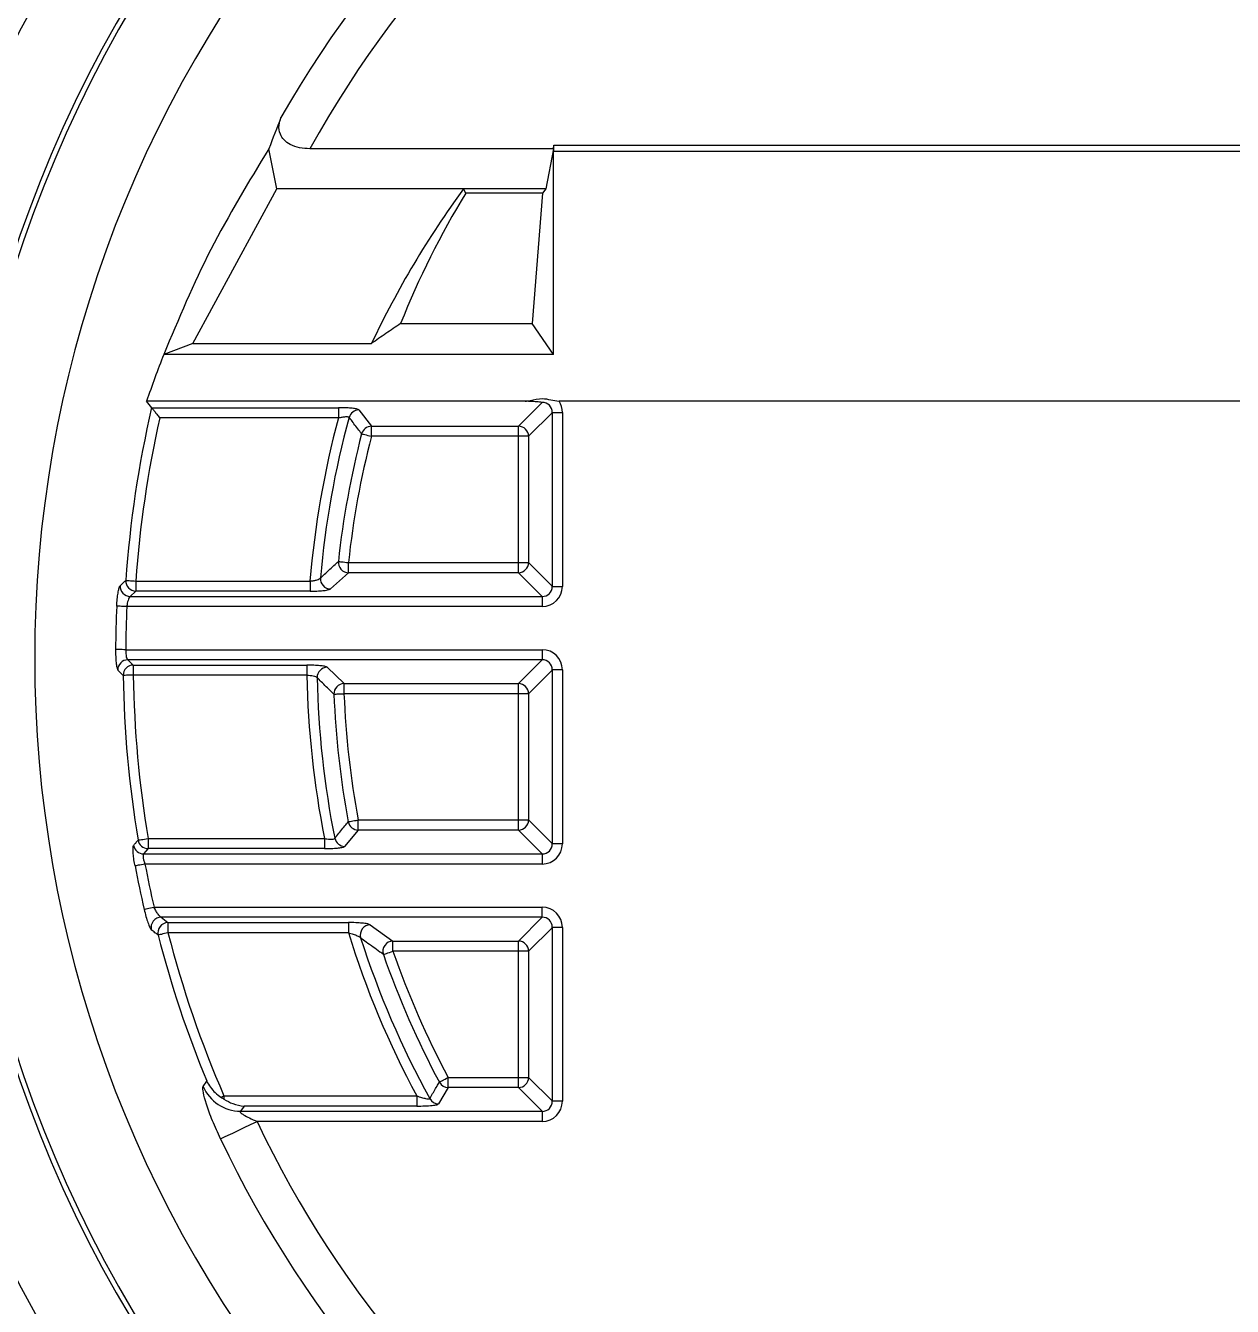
# Model space of a CAD drawing. Extents: x 17.1 to 113.1, y 3.8 to 84.5.
# Drawn here: x 105.195 to 106.973, y 34.902 to 36.788 of the extents above; entities that cross this region are included whole.
import ezdxf

# ---------------------------------------------------------------- set-up
doc = ezdxf.new("R2010")
doc.units = 0
doc.header["$MEASUREMENT"] = 0
doc.layers.add('OBJECT', color=7, linetype='CONTINUOUS')

msp = doc.modelspace()

# ---------------------------------------------------------------- linework, layer by layer
at = {"layer": 'OBJECT'}
for p, q in [((105.5653, 36.5474), (105.5537, 36.6065)), ((105.9727, 36.6065), (105.614, 36.6065)), ((105.9727, 36.6065), (105.9616, 36.5474)), ((105.9727, 36.6065), (105.9731, 36.6119)), ((105.9727, 36.3036), (105.9727, 36.6023)), ((107.9594, 36.6023), (105.9727, 36.6023)), ((105.9731, 36.6119), (107.9594, 36.6119)), ((105.4414, 36.3197), (105.5653, 36.5474)), ((105.9616, 36.5474), (105.5653, 36.5474)), ((105.9616, 36.5472), (105.8402, 36.5472)), ((105.8436, 36.5412), (105.8402, 36.5472)), ((105.9616, 36.5472), (105.9566, 36.5412)), ((105.9616, 36.5472), (105.9616, 36.5474)), ((105.9566, 36.5412), (105.8436, 36.5412)), ((105.9566, 36.5412), (105.9414, 36.3491)), ((105.7475, 36.3491), (105.9414, 36.3491)), ((105.9727, 36.3036), (105.9414, 36.3491)), ((105.4414, 36.3197), (105.3988, 36.3036)), ((105.4414, 36.3197), (105.7046, 36.3197)), ((105.9727, 36.3036), (105.3988, 36.3036)), ((105.381, 36.2252), (105.3735, 36.2347)), ((105.931, 36.2347), (105.3735, 36.2347)), ((105.381, 36.2252), (105.6561, 36.2252)), ((105.6561, 36.2252), (105.6561, 36.2103)), ((105.6861, 36.222), (105.7046, 36.198)), ((105.9211, 36.198), (105.9562, 36.233)), ((107.9608, 36.2347), (105.981, 36.2347)), ((105.6561, 36.2103), (105.3928, 36.2103)), ((105.9711, 36.2181), (105.936, 36.1831)), ((105.9711, 36.2181), (105.986, 36.2181)), ((105.9711, 35.9622), (105.9711, 36.2181)), ((105.986, 36.2181), (105.986, 35.9622)), ((105.7046, 36.198), (105.9211, 36.198)), ((105.7046, 36.1831), (105.7046, 36.198)), ((105.9211, 36.1831), (105.9211, 36.198)), ((105.9211, 36.1831), (105.7046, 36.1831)), ((105.936, 36.1831), (105.9211, 36.1831)), ((105.9211, 35.9972), (105.9211, 36.1831)), ((105.936, 36.1831), (105.936, 35.9972)), ((105.6708, 35.9823), (105.6708, 35.9972)), ((105.6708, 35.9972), (105.9211, 35.9972)), ((105.9211, 35.9972), (105.936, 35.9972)), ((105.9211, 35.9823), (105.9211, 35.9972)), ((105.936, 35.9972), (105.9711, 35.9622)), ((105.6708, 35.9823), (105.6443, 35.9583)), ((105.9211, 35.9823), (105.6708, 35.9823)), ((105.9562, 35.9473), (105.9211, 35.9823)), ((105.3577, 35.97), (105.3577, 35.9551)), ((105.3577, 35.97), (105.6142, 35.97)), ((105.6142, 35.97), (105.6142, 35.9551)), ((105.9711, 35.9622), (105.986, 35.9622)), ((105.3577, 35.9551), (105.3493, 35.9473)), ((105.3493, 35.9473), (105.9562, 35.9473)), ((105.6142, 35.9551), (105.3577, 35.9551)), ((105.9562, 35.9473), (105.9562, 35.9324)), ((105.9562, 35.9324), (105.3444, 35.9324)), ((105.3427, 35.8689), (105.9562, 35.8689)), ((105.9562, 35.8689), (105.9562, 35.854)), ((105.9562, 35.854), (105.346, 35.854)), ((105.346, 35.854), (105.3539, 35.8462)), ((105.3539, 35.8462), (105.6097, 35.8462)), ((105.3539, 35.8462), (105.3539, 35.8313)), ((105.6097, 35.8462), (105.6097, 35.8313)), ((105.9211, 35.819), (105.9562, 35.854)), ((105.6097, 35.8313), (105.3539, 35.8313)), ((105.6395, 35.843), (105.6643, 35.819)), ((105.9711, 35.8391), (105.936, 35.8041)), ((105.986, 35.8391), (105.9711, 35.8391)), ((105.9711, 35.5832), (105.9711, 35.8391)), ((105.986, 35.8391), (105.986, 35.5832)), ((105.6643, 35.819), (105.9211, 35.819)), ((105.6643, 35.8041), (105.6643, 35.819)), ((105.9211, 35.8041), (105.9211, 35.819)), ((105.9211, 35.8041), (105.6643, 35.8041)), ((105.936, 35.8041), (105.9211, 35.8041)), ((105.9211, 35.6182), (105.9211, 35.8041)), ((105.936, 35.8041), (105.936, 35.6182)), ((105.6851, 35.6033), (105.6851, 35.6182)), ((105.6851, 35.6182), (105.9211, 35.6182)), ((105.9211, 35.6182), (105.936, 35.6182)), ((105.9211, 35.6033), (105.9211, 35.6182)), ((105.936, 35.6182), (105.9711, 35.5832)), ((105.6851, 35.6033), (105.6652, 35.5793)), ((105.9211, 35.6033), (105.6851, 35.6033)), ((105.9562, 35.5683), (105.9211, 35.6033)), ((105.3756, 35.591), (105.3756, 35.5761)), ((105.3756, 35.591), (105.6355, 35.591)), ((105.6355, 35.591), (105.6355, 35.5761)), ((105.986, 35.5832), (105.9711, 35.5832)), ((105.3756, 35.5761), (105.369, 35.5683)), ((105.369, 35.5683), (105.9562, 35.5683)), ((105.6355, 35.5761), (105.3756, 35.5761)), ((105.9562, 35.5683), (105.9562, 35.5534)), ((105.9562, 35.5534), (105.3711, 35.5534)), ((105.3844, 35.4899), (105.9562, 35.4899)), ((105.9562, 35.475), (105.9562, 35.4899)), ((105.9562, 35.475), (105.3949, 35.475)), ((105.3949, 35.475), (105.405, 35.4672)), ((105.405, 35.4672), (105.6707, 35.4672)), ((105.405, 35.4672), (105.405, 35.4523)), ((105.6707, 35.4672), (105.6707, 35.4523)), ((105.9211, 35.44), (105.9562, 35.475)), ((105.6707, 35.4523), (105.405, 35.4523)), ((105.703, 35.464), (105.7363, 35.44)), ((105.9711, 35.4601), (105.936, 35.4251)), ((105.986, 35.4601), (105.9711, 35.4601)), ((105.9711, 35.2042), (105.9711, 35.4601)), ((105.986, 35.4601), (105.986, 35.2042)), ((105.7363, 35.44), (105.9211, 35.44)), ((105.7363, 35.4251), (105.7363, 35.44)), ((105.9211, 35.4251), (105.9211, 35.44)), ((105.9211, 35.4251), (105.7363, 35.4251)), ((105.9211, 35.2392), (105.9211, 35.4251)), ((105.936, 35.4251), (105.9211, 35.4251)), ((105.936, 35.4251), (105.936, 35.2392)), ((105.4569, 35.226), (105.4621, 35.2339)), ((105.8178, 35.2243), (105.8035, 35.2003)), ((105.8178, 35.2243), (105.8178, 35.2392)), ((105.8178, 35.2392), (105.9211, 35.2392)), ((105.9211, 35.2243), (105.8178, 35.2243)), ((105.9211, 35.2392), (105.936, 35.2392)), ((105.9211, 35.2243), (105.9211, 35.2392)), ((105.9562, 35.1893), (105.9211, 35.2243)), ((105.936, 35.2392), (105.9711, 35.2042)), ((105.4875, 35.212), (105.7714, 35.212)), ((105.4875, 35.212), (105.4875, 35.2071)), ((105.7714, 35.212), (105.7714, 35.1971)), ((105.986, 35.2042), (105.9711, 35.2042)), ((105.5171, 35.1971), (105.5119, 35.1893)), ((105.5119, 35.1893), (105.9562, 35.1893)), ((105.7714, 35.1971), (105.5171, 35.1971)), ((105.9562, 35.1893), (105.9562, 35.1744)), ((105.9562, 35.1744), (105.5362, 35.1744))]:
    msp.add_line(p, q, dxfattribs=at)
at = {"layer": 'OBJECT', "flags": 128}
for points in [[(105.6902, 36.1868), (105.6907, 36.1866), (105.6917, 36.1864), (105.6932, 36.186), (105.695, 36.1856), (105.6971, 36.185), (105.6995, 36.1844), (105.702, 36.1837), (105.7046, 36.1831)], [(105.656, 35.9988), (105.6566, 35.9988), (105.6576, 35.9987), (105.6591, 35.9985), (105.6609, 35.9983), (105.6631, 35.9981), (105.6655, 35.9978), (105.6681, 35.9975), (105.6708, 35.9972)], [(105.3428, 35.971), (105.3434, 35.971), (105.3444, 35.9709), (105.3459, 35.9708), (105.3478, 35.9707), (105.35, 35.9705), (105.3524, 35.9703), (105.355, 35.9702), (105.3577, 35.97)], [(105.3444, 35.9324), (105.3417, 35.9325), (105.3391, 35.9326), (105.3367, 35.9327), (105.3345, 35.9328), (105.3326, 35.9329), (105.3312, 35.933), (105.3301, 35.933), (105.3296, 35.9331)], [(105.3427, 35.8689), (105.34, 35.8689), (105.3374, 35.869), (105.3349, 35.869), (105.3328, 35.869), (105.3309, 35.869), (105.3294, 35.869), (105.3284, 35.869), (105.3278, 35.869)], [(105.3539, 35.8313), (105.3512, 35.8313), (105.3486, 35.8312), (105.3461, 35.8312), (105.344, 35.8312), (105.3421, 35.8311), (105.3406, 35.8311), (105.3396, 35.8311), (105.339, 35.8311)], [(105.6494, 35.8035), (105.65, 35.8035), (105.651, 35.8035), (105.6525, 35.8036), (105.6543, 35.8037), (105.6565, 35.8038), (105.659, 35.8039), (105.6616, 35.804), (105.6643, 35.8041)], [(105.6704, 35.6155), (105.671, 35.6156), (105.672, 35.6158), (105.6735, 35.6161), (105.6753, 35.6164), (105.6775, 35.6168), (105.6799, 35.6173), (105.6824, 35.6177), (105.6851, 35.6182)], [(105.3609, 35.5885), (105.3615, 35.5886), (105.3625, 35.5888), (105.364, 35.589), (105.3658, 35.5893), (105.368, 35.5897), (105.3704, 35.5901), (105.373, 35.5905), (105.3756, 35.591)], [(105.3711, 35.5534), (105.3684, 35.5529), (105.3659, 35.5524), (105.3635, 35.5519), (105.3613, 35.5515), (105.3595, 35.5512), (105.358, 35.5509), (105.357, 35.5507), (105.3565, 35.5506)], [(105.3699, 35.4866), (105.3705, 35.4867), (105.3715, 35.4869), (105.3729, 35.4873), (105.3747, 35.4877), (105.3768, 35.4882), (105.3792, 35.4887), (105.3818, 35.4893), (105.3844, 35.4899)], [(105.405, 35.4523), (105.4023, 35.4517), (105.3998, 35.451), (105.3975, 35.4504), (105.3953, 35.4498), (105.3935, 35.4494), (105.3921, 35.449), (105.3911, 35.4488), (105.3905, 35.4486)], [(105.7223, 35.4202), (105.7228, 35.4204), (105.7238, 35.4207), (105.7252, 35.4212), (105.7269, 35.4218), (105.729, 35.4225), (105.7313, 35.4233), (105.7338, 35.4242), (105.7363, 35.4251)], [(105.8047, 35.2322), (105.8052, 35.2325), (105.8061, 35.233), (105.8074, 35.2337), (105.8091, 35.2345), (105.811, 35.2356), (105.8131, 35.2367), (105.8154, 35.238), (105.8178, 35.2392)], [(105.483, 35.21), (105.4836, 35.2103), (105.4841, 35.2105), (105.4847, 35.2107), (105.4852, 35.211), (105.4858, 35.2112), (105.4864, 35.2115), (105.487, 35.2117), (105.4875, 35.212)], [(105.4824, 35.1488), (105.4845, 35.1498), (105.4882, 35.1516), (105.4935, 35.1541), (105.5003, 35.1573), (105.5082, 35.1611), (105.517, 35.1653), (105.5264, 35.1697), (105.5362, 35.1744)]]:
    msp.add_lwpolyline(points, dxfattribs=at)
at = {"layer": 'OBJECT'}
for centre, radius, start, end in [((106.9727, 35.8565), 2.5253, 210.4122, 85.5186), ((106.9727, 35.8565), 2.0098, 135.4001, 224.5999), ((106.9727, 35.8565), 1.6115, 118.9766, 150.407), ((106.9727, 35.8565), 1.5519, 118.9766, 151.1006), ((106.9727, 35.8565), 1.8907, 138.3698, 221.6302), ((106.9727, 35.8565), 1.8831, 138.6329, 221.3671), ((106.9727, 35.8565), 1.764, 139.599, 220.401), ((106.9727, 35.8565), 1.3205, 148.7665, 158.0941), ((106.9727, 35.8565), 1.6339, 166.9569, 175.9802), ((105.6863, 36.2068), 0.0151, 90.7164, 164.0387), ((106.9727, 35.8565), 1.619, 167.3753, 175.9802), ((106.9727, 35.8565), 1.3633, 164.956, 175.2245), ((106.9727, 35.8565), 1.3484, 164.756, 174.9781), ((106.9727, 35.8565), 1.3244, 165.5575, 173.8295), ((105.7048, 36.1828), 0.0151, 90.7303, 164.8277), ((105.9209, 36.1828), 0.0152, 0.9913, 89.0085), ((106.9727, 35.8565), 1.3095, 165.5575, 173.8295), ((105.6711, 35.9975), 0.0152, 174.9633, 268.8663), ((105.9209, 35.9975), 0.0152, 270.9915, 359.0087), ((105.3496, 35.9624), 0.0152, 177.348, 268.9272), ((105.358, 35.9702), 0.0152, 177.0622, 268.9179), ((105.6446, 35.9735), 0.0152, 176.0832, 268.8958), ((106.9727, 35.8565), 1.6449, 177.3311, 179.5626), ((106.9727, 35.8565), 1.63, 177.3311, 179.5626), ((105.3462, 35.8389), 0.0152, 91.0058, 179.605), ((105.3542, 35.8311), 0.0152, 91.0103, 179.8797), ((106.9727, 35.8565), 1.6339, 180.89, 189.4388), ((106.9727, 35.8565), 1.619, 180.89, 189.4388), ((106.9727, 35.8565), 1.3633, 181.057, 191.2305), ((105.6398, 35.8278), 0.0152, 91.0175, 180.2018), ((106.9727, 35.8565), 1.3484, 181.2196, 191.3429), ((105.6645, 35.8038), 0.0152, 91.0405, 181.2532), ((105.9209, 35.8038), 0.0152, 0.9901, 89.0107), ((106.9727, 35.8565), 1.3244, 182.2937, 190.4829), ((106.9727, 35.8565), 1.3095, 182.2937, 190.4829), ((105.9209, 35.6185), 0.0152, 270.9893, 359.0099), ((105.6853, 35.6185), 0.0151, 191.2752, 269.2083), ((105.3692, 35.5834), 0.0151, 190.4781, 269.1928), ((105.3758, 35.5912), 0.0151, 190.2494, 269.19), ((105.6655, 35.5945), 0.0151, 192.1218, 269.2214), ((106.9727, 35.8565), 1.6449, 190.7162, 192.9956), ((106.9727, 35.8565), 1.63, 190.7162, 192.9956), ((105.3953, 35.4599), 0.0152, 91.3583, 192.7427), ((105.4053, 35.452), 0.0152, 91.3712, 193.0849), ((106.9727, 35.8565), 1.6339, 194.4556, 202.3966), ((106.9727, 35.8565), 1.619, 194.4556, 203.4589), ((106.9727, 35.8565), 1.3633, 197.2448, 208.2139), ((105.7033, 35.4488), 0.0152, 91.4831, 196.3044), ((106.9727, 35.8565), 1.3484, 197.7883, 208.7439), ((105.7367, 35.4248), 0.0152, 91.5379, 197.6975), ((105.9209, 35.4248), 0.0152, 0.9913, 89.0085), ((106.9727, 35.8565), 1.3244, 199.2355, 208.1234), ((106.9727, 35.8565), 1.3095, 199.2355, 208.1234), ((105.5125, 35.2498), 0.0605, 203.1996, 269.3863), ((105.818, 35.2395), 0.0151, 208.6643, 269.4571), ((105.9209, 35.2395), 0.0152, 270.9911, 359.0092), ((105.8037, 35.2154), 0.0151, 209.2839, 269.4594), ((106.9727, 35.8565), 1.5902, 205.3998, 236.0334), ((106.9727, 35.8565), 1.6498, 205.3998, 236.0334)]:
    msp.add_arc(centre, radius, start, end, dxfattribs=at)
for centre, major_axis, ratio, start_param, end_param in [((106.9727, 36.0725), (0, 1.5296), 0.989974, 1.182053, 1.214204), ((105.9745, 36.6119), (0.0012, 0.015), 0.093471, 1.578239, 2.27637), ((106.9727, 35.7109), (0, 1.4127), 0.994678, 0.93728, 1.125299), ((106.9727, 35.6813), (0, 1.7003), 0.994678, 1.196101, 1.239318), ((105.9557, 36.2177), (0.0111, 0.0111), 0.957239, 5.505213, 7.061157), ((105.9557, 36.2177), (-0.0215, -0.0215), 0.985257, 2.363621, 2.944283), ((105.9557, 35.9626), (-0.0215, 0.0215), 0.985257, 2.363621, 3.919564), ((105.9557, 35.9626), (-0.0111, 0.0111), 0.957239, 2.363621, 3.919564), ((105.9557, 35.8387), (-0.0215, -0.0215), 0.985257, 2.363621, 3.919564), ((105.9557, 35.8387), (0.0111, 0.0111), 0.957239, 5.505213, 7.061157), ((105.9557, 35.5836), (-0.0215, 0.0215), 0.985257, 2.363621, 3.919564), ((105.9557, 35.5836), (-0.0111, 0.0111), 0.957239, 2.363621, 3.919564), ((105.9557, 35.4597), (-0.0215, -0.0215), 0.985257, 2.363621, 3.919564), ((105.9557, 35.4597), (0.0111, 0.0111), 0.957239, 5.505213, 7.061157), ((105.9557, 35.2046), (-0.0215, 0.0215), 0.985257, 2.363621, 3.919564), ((105.9557, 35.2046), (-0.0111, 0.0111), 0.957239, 2.363621, 3.919564)]:
    msp.add_ellipse(centre, major_axis=major_axis, ratio=ratio, start_param=start_param, end_param=end_param, dxfattribs=at)
for points, knots in [([(105.614, 36.6065), (105.6089, 36.6067), (105.5986, 36.6072), (105.5849, 36.612), (105.5753, 36.6192), (105.5691, 36.6291), (105.5676, 36.6406), (105.5702, 36.6486), (105.5714, 36.6523)], [0, 0, 0, 0, 0.159898, 0.320834, 0.466381, 0.608639, 0.822533, 1, 1, 1, 1]), ([(105.5537, 36.6065), (105.5238, 36.5574), (105.4639, 36.459), (105.4205, 36.3555), (105.3988, 36.3036)], [0, 0, 0, 0, 0.498207, 1, 1, 1, 1]), ([(105.7475, 36.3491), (105.7403, 36.3442), (105.7258, 36.3344), (105.7117, 36.3246), (105.7046, 36.3197)], [0, 0, 0, 0, 0.500001, 1, 1, 1, 1]), ([(105.381, 36.2252), (105.3812, 36.2249), (105.3817, 36.2243), (105.3838, 36.2217), (105.3868, 36.2179), (105.39, 36.2139), (105.3921, 36.2113), (105.3928, 36.2104), (105.3928, 36.2103)], [0, 0, 0, 0, 0.179543, 0.358212, 0.604134, 0.854001, 0.993784, 1, 1, 1, 1]), ([(105.6861, 36.222), (105.6855, 36.2224), (105.6843, 36.2232), (105.6785, 36.2241), (105.6706, 36.2249), (105.6627, 36.2252), (105.6577, 36.2252), (105.6561, 36.2252)], [0, 0, 0, 0, 0.221053, 0.44215, 0.663431, 0.890411, 1, 1, 1, 1]), ([(105.931, 36.2347), (105.9335, 36.235), (105.942, 36.236), (105.9545, 36.2398), (105.9688, 36.2368), (105.9769, 36.2354), (105.981, 36.2347)], [0, 0, 0, 0, 0.14924, 0.508742, 0.752981, 1, 1, 1, 1]), ([(105.9562, 36.233), (105.9562, 36.233), (105.9536, 36.2333), (105.9483, 36.2339), (105.9397, 36.2345), (105.9335, 36.2346), (105.931, 36.2347)], [0, 0, 0, 0, 0.005344, 0.363958, 0.739535, 1, 1, 1, 1]), ([(105.6561, 36.2103), (105.658, 36.2107), (105.6619, 36.2116), (105.6669, 36.2121), (105.6703, 36.212), (105.6715, 36.2115), (105.6717, 36.2111), (105.6718, 36.211)], [0, 0, 0, 0, 0.25713, 0.515511, 0.742105, 0.940087, 1, 1, 1, 1]), ([(105.6902, 36.1868), (105.6892, 36.188), (105.6846, 36.1941), (105.6784, 36.2022), (105.6732, 36.2091), (105.6718, 36.211)], [0, 0, 0, 0, 0.151507, 0.757539, 1, 1, 1, 1]), ([(105.6295, 35.9745), (105.6308, 35.9757), (105.6374, 35.9818), (105.6462, 35.99), (105.6538, 35.9968), (105.656, 35.9988)], [0, 0, 0, 0, 0.150803, 0.754005, 1, 1, 1, 1]), ([(105.3296, 35.9331), (105.3296, 35.934), (105.3298, 35.9384), (105.3305, 35.946), (105.3317, 35.9546), (105.3331, 35.9609), (105.334, 35.9624), (105.3345, 35.9631)], [0, 0, 0, 0, 0.064654, 0.299342, 0.533646, 0.766801, 1, 1, 1, 1]), ([(105.3345, 35.9631), (105.3358, 35.9643), (105.3385, 35.967), (105.3413, 35.9696), (105.3428, 35.971)], [0, 0, 0, 0, 0.463779, 1, 1, 1, 1]), ([(105.6142, 35.97), (105.6162, 35.9702), (105.62, 35.9706), (105.6247, 35.9718), (105.6282, 35.9731), (105.6291, 35.974), (105.6295, 35.9745)], [0, 0, 0, 0, 0.267269, 0.5128379, 0.7563559, 1, 1, 1, 1]), ([(105.6142, 35.9551), (105.6176, 35.9551), (105.6244, 35.9552), (105.6334, 35.9558), (105.6403, 35.9568), (105.6435, 35.9577), (105.6442, 35.9582), (105.6443, 35.9583)], [0, 0, 0, 0, 0.232588, 0.465093, 0.69943, 0.935279, 1, 1, 1, 1]), ([(105.3493, 35.9473), (105.3492, 35.9472), (105.3486, 35.9468), (105.3475, 35.9452), (105.3461, 35.9418), (105.345, 35.9374), (105.3446, 35.9341), (105.3444, 35.9324)], [0, 0, 0, 0, 0.073701, 0.314775, 0.54763, 0.773675, 1, 1, 1, 1]), ([(105.3278, 35.869), (105.3278, 35.8656), (105.3279, 35.8588), (105.3285, 35.8498), (105.3295, 35.8429), (105.3304, 35.8398), (105.331, 35.8391), (105.3311, 35.839)], [0, 0, 0, 0, 0.232712, 0.465419, 0.698157, 0.930953, 1, 1, 1, 1]), ([(105.3427, 35.8689), (105.3427, 35.8685), (105.3427, 35.8665), (105.3429, 35.8627), (105.3436, 35.8584), (105.3447, 35.8552), (105.3456, 35.8544), (105.346, 35.854)], [0, 0, 0, 0, 0.052061, 0.280654, 0.517547, 0.758837, 1, 1, 1, 1]), ([(105.6395, 35.843), (105.6387, 35.8434), (105.6372, 35.8442), (105.6309, 35.8452), (105.6224, 35.8459), (105.6148, 35.8462), (105.6106, 35.8462), (105.6097, 35.8462)], [0, 0, 0, 0, 0.23513, 0.470294, 0.704671, 0.937304, 1, 1, 1, 1]), ([(105.339, 35.8311), (105.3378, 35.8323), (105.3351, 35.8349), (105.3325, 35.8376), (105.3311, 35.839)], [0, 0, 0, 0, 0.464177, 1, 1, 1, 1]), ([(105.6097, 35.8313), (105.6113, 35.8313), (105.6146, 35.8311), (105.6191, 35.8304), (105.6225, 35.8294), (105.6241, 35.8285), (105.6245, 35.8279), (105.6246, 35.8278)], [0, 0, 0, 0, 0.225482, 0.450815, 0.680133, 0.916411, 1, 1, 1, 1]), ([(105.6494, 35.8035), (105.6481, 35.8047), (105.6418, 35.8108), (105.6336, 35.8189), (105.6266, 35.8258), (105.6246, 35.8278)], [0, 0, 0, 0, 0.150975, 0.754865, 1, 1, 1, 1]), ([(105.6506, 35.5913), (105.6516, 35.5925), (105.6566, 35.5986), (105.6632, 35.6067), (105.6688, 35.6136), (105.6704, 35.6155)], [0, 0, 0, 0, 0.151407, 0.757029, 1, 1, 1, 1]), ([(105.3565, 35.5506), (105.3562, 35.552), (105.3554, 35.5566), (105.3542, 35.5644), (105.3535, 35.5725), (105.3535, 35.5785), (105.3541, 35.5799), (105.3543, 35.5807)], [0, 0, 0, 0, 0.095671, 0.323993, 0.549161, 0.774592, 1, 1, 1, 1]), ([(105.3543, 35.5807), (105.3554, 35.5819), (105.3576, 35.5845), (105.3598, 35.5871), (105.3609, 35.5885)], [0, 0, 0, 0, 0.4652587, 1, 1, 1, 1]), ([(105.6355, 35.591), (105.6367, 35.5908), (105.6395, 35.5903), (105.6435, 35.5899), (105.6472, 35.5899), (105.6499, 35.5904), (105.6504, 35.591), (105.6506, 35.5913)], [0, 0, 0, 0, 0.163616, 0.376573, 0.582252, 0.791234, 1, 1, 1, 1]), ([(105.369, 35.5683), (105.3689, 35.5682), (105.3685, 35.5678), (105.3681, 35.5661), (105.3684, 35.5628), (105.3694, 35.5583), (105.3705, 35.555), (105.3711, 35.5534)], [0, 0, 0, 0, 0.100319, 0.310213, 0.530305, 0.765482, 1, 1, 1, 1]), ([(105.6355, 35.5761), (105.6389, 35.5761), (105.6458, 35.5762), (105.6548, 35.5768), (105.6615, 35.5778), (105.6645, 35.5787), (105.6651, 35.5792), (105.6652, 35.5793)], [0, 0, 0, 0, 0.234191, 0.46856, 0.698538, 0.924526, 1, 1, 1, 1]), ([(105.3699, 35.4866), (105.3708, 35.483), (105.3725, 35.476), (105.3754, 35.4667), (105.3782, 35.4598), (105.3798, 35.4571), (105.3804, 35.4566), (105.3805, 35.4565)], [0, 0, 0, 0, 0.242993, 0.485893, 0.730301, 0.969713, 1, 1, 1, 1]), ([(105.3949, 35.475), (105.3943, 35.4754), (105.393, 35.4762), (105.3904, 35.4795), (105.3874, 35.484), (105.3854, 35.4879), (105.3844, 35.4899)], [0, 0, 0, 0, 0.231293, 0.461721, 0.716178, 1, 1, 1, 1]), ([(105.703, 35.464), (105.702, 35.4644), (105.7002, 35.4652), (105.6933, 35.4662), (105.6842, 35.4669), (105.6761, 35.4672), (105.6716, 35.4672), (105.6707, 35.4672)], [0, 0, 0, 0, 0.229174, 0.457977, 0.696262, 0.943356, 1, 1, 1, 1]), ([(105.3905, 35.4486), (105.389, 35.4498), (105.3856, 35.4525), (105.3823, 35.4551), (105.3805, 35.4565)], [0, 0, 0, 0, 0.462021, 1, 1, 1, 1]), ([(105.6707, 35.4523), (105.6732, 35.4516), (105.6779, 35.4503), (105.684, 35.4478), (105.6876, 35.4458), (105.6885, 35.4448), (105.6888, 35.4445)], [0, 0, 0, 0, 0.302752, 0.587751, 0.874467, 1, 1, 1, 1]), ([(105.7223, 35.4202), (105.7206, 35.4214), (105.7121, 35.4275), (105.7009, 35.4356), (105.6915, 35.4425), (105.6888, 35.4445)], [0, 0, 0, 0, 0.150003, 0.750021, 1, 1, 1, 1]), ([(105.4824, 35.1488), (105.4783, 35.1578), (105.4701, 35.1757), (105.4613, 35.2), (105.4566, 35.2173), (105.4561, 35.2243), (105.4568, 35.2257), (105.4569, 35.226)], [0, 0, 0, 0, 0.25715, 0.5132116, 0.7445024, 0.9536483, 1, 1, 1, 1]), ([(105.4621, 35.2339), (105.4621, 35.2339), (105.4651, 35.2276), (105.4713, 35.2189), (105.4802, 35.2122), (105.483, 35.21)], [0, 0, 0, 0, 0.009123, 0.676068, 1, 1, 1, 1]), ([(105.7905, 35.208), (105.7912, 35.2093), (105.7948, 35.2154), (105.7995, 35.2234), (105.8035, 35.2303), (105.8047, 35.2322)], [0, 0, 0, 0, 0.151779, 0.758894, 1, 1, 1, 1]), ([(105.483, 35.21), (105.4844, 35.2091), (105.4859, 35.2081), (105.4874, 35.2071), (105.4875, 35.2071)], [0, 0, 0, 0, 0.917951, 1, 1, 1, 1]), ([(105.4875, 35.2071), (105.4918, 35.2047), (105.5013, 35.1994), (105.5115, 35.1974), (105.517, 35.1971), (105.5171, 35.1971)], [0, 0, 0, 0, 0.447472, 0.990904, 1, 1, 1, 1]), ([(105.7714, 35.212), (105.7738, 35.2112), (105.7783, 35.2097), (105.7841, 35.2082), (105.7878, 35.2076), (105.79, 35.2075), (105.7903, 35.2079), (105.7905, 35.208)], [0, 0, 0, 0, 0.290045, 0.546789, 0.725459, 0.862589, 1, 1, 1, 1]), ([(105.5119, 35.1893), (105.5118, 35.1892), (105.5114, 35.1891), (105.5112, 35.1886), (105.5116, 35.188), (105.5124, 35.187), (105.5139, 35.1858), (105.5181, 35.183), (105.5255, 35.1791), (105.5324, 35.176), (105.5362, 35.1744)], [0, 0, 0, 0, 0.031538, 0.091736, 0.151947, 0.169898, 0.279914, 0.361158, 0.647937, 1, 1, 1, 1]), ([(105.7714, 35.1971), (105.7755, 35.1971), (105.7836, 35.1972), (105.7941, 35.198), (105.8015, 35.199), (105.8029, 35.1999), (105.8035, 35.2003)], [0, 0, 0, 0, 0.266582, 0.534174, 0.773429, 1, 1, 1, 1])]:
    msp.add_open_spline(points, degree=3, knots=knots, dxfattribs=at)

doc.saveas('drawing.dxf')
